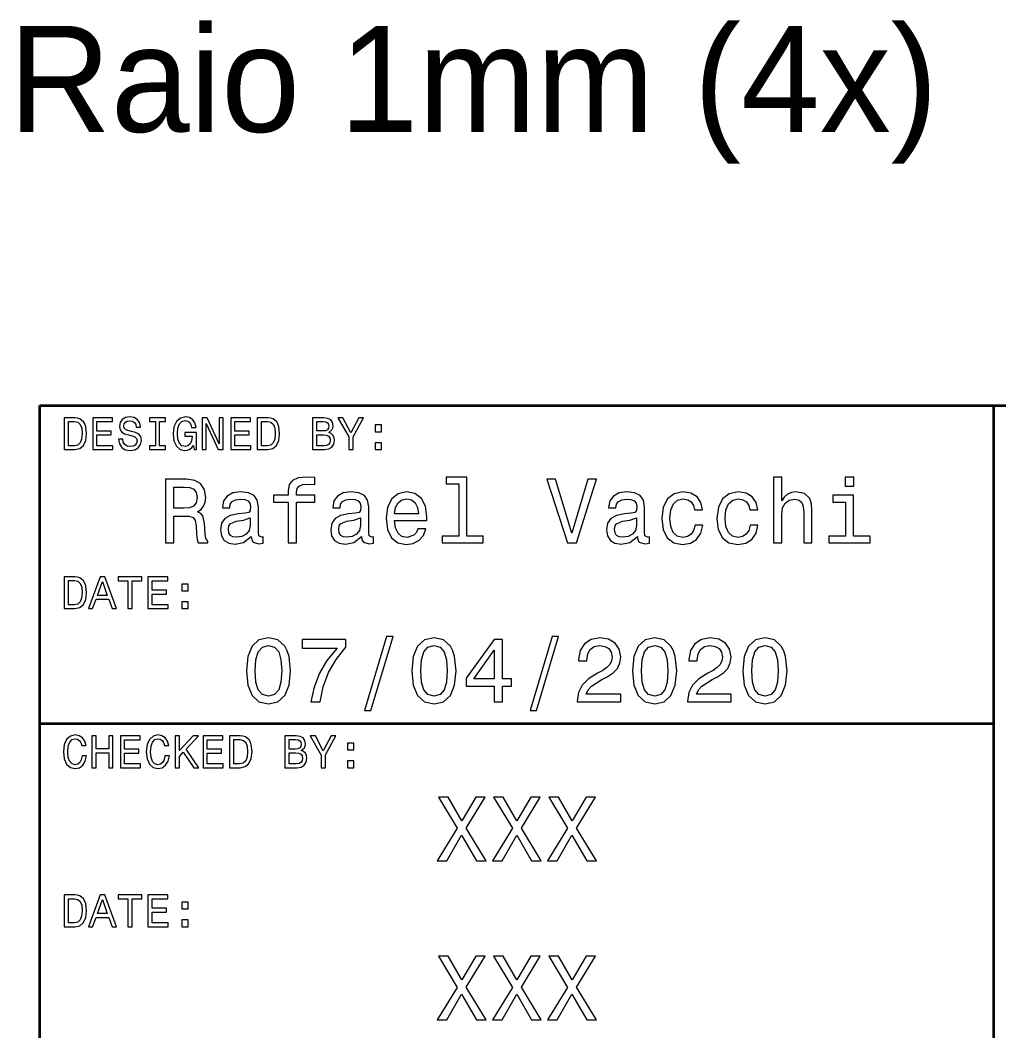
# Model space of a CAD drawing. Extents: x 0 to 1189, y 0 to 841.
# Drawn here: x 978.08 to 1024.24, y 50.51 to 98.17 of the extents above; entities that cross this region are included whole.
import ezdxf

# ---------------------------------------------------------------- set-up
doc = ezdxf.new("R2010")
doc.units = 0

msp = doc.modelspace()

# ---------------------------------------------------------------- linework, layer by layer
at = {"color": 7, "lineweight": 35}
for p, q in [((979, 20), (979, 80)), ((979, 80), (1169, 80)), ((1024, 24), (1024, 80)), ((979, 65), (1024, 65))]:
    msp.add_line(p, q, dxfattribs=at)
at = {"color": 7, "lineweight": 13}
for points in [[(980.648438, 79.418587), (980.149109, 79.418587), (980.149109, 77.918587), (980.648438, 77.918587), (980.884033, 77.966141), (981.059082, 78.110947), (981.167175, 78.346542), (981.206055, 78.668587), (981.171448, 78.997116), (981.128235, 79.126801), (981.067749, 79.230545), (980.892639, 79.371033), (980.778076, 79.405617)], [(980.633301, 79.239189), (980.797546, 79.206772), (980.909912, 79.107346), (980.976929, 78.930115), (980.998535, 78.668587), (980.974792, 78.415703), (980.907776, 78.238472), (980.793213, 78.132561), (980.633301, 78.097984), (980.350159, 78.097984), (980.350159, 79.239189)], [(981.497864, 77.918587), (982.448853, 77.918587), (982.448853, 78.100143), (981.696716, 78.100143), (981.696716, 78.60807), (982.366699, 78.60807), (982.366699, 78.78746), (981.696716, 78.78746), (981.696716, 79.23703), (982.43158, 79.23703), (982.43158, 79.418587), (981.497864, 79.418587)], [(982.911377, 78.413544), (982.714722, 78.413544), (982.757935, 78.184441), (982.865967, 78.015846), (983.03241, 77.914261), (983.257202, 77.877518), (983.479797, 77.912102), (983.64624, 78.007202), (983.752136, 78.156342), (983.791077, 78.353027), (983.758667, 78.530258), (983.667847, 78.644814), (983.520874, 78.720459), (983.324219, 78.776657), (983.15564, 78.817719), (983.04541, 78.865273), (982.982727, 78.934441), (982.963257, 79.042503), (982.982727, 79.139771), (983.038879, 79.213257), (983.125366, 79.26297), (983.244263, 79.280258), (983.365295, 79.258644), (983.460388, 79.200287), (983.523071, 79.103027), (983.553345, 78.971184), (983.75, 78.971184), (983.75, 78.975502), (983.715393, 79.178673), (983.613831, 79.329971), (983.453918, 79.425072), (983.237732, 79.457489), (983.043213, 79.425072), (982.891907, 79.33429), (982.794678, 79.193802), (982.760071, 79.012245), (982.788208, 78.850143), (982.8703, 78.739914), (983, 78.666428), (983.177246, 78.610229), (983.352295, 78.560516), (983.484131, 78.51297), (983.564148, 78.443802), (983.592224, 78.331413), (983.566284, 78.216858), (983.499268, 78.130402), (983.397705, 78.07637), (983.265869, 78.059074), (983.118896, 78.082855), (983.00647, 78.152016), (982.935181, 78.264404)], [(984.45459, 78.100143), (984.177979, 78.100143), (984.177979, 77.918587), (984.930115, 77.918587), (984.930115, 78.100143), (984.653442, 78.100143), (984.653442, 79.23703), (984.930115, 79.23703), (984.930115, 79.418587), (984.177979, 79.418587), (984.177979, 79.23703), (984.45459, 79.23703)], [(986.250732, 78.119598), (986.287476, 77.918587), (986.395508, 77.918587), (986.395508, 78.729103), (985.848694, 78.729103), (985.848694, 78.545387), (986.185852, 78.545387), (986.185852, 78.532417), (986.159912, 78.333572), (986.090759, 78.1866), (985.984863, 78.093658), (985.853027, 78.0634), (985.706055, 78.102303), (985.591492, 78.219017), (985.518005, 78.411385), (985.492065, 78.675072), (985.515869, 78.9366), (985.589355, 79.12896), (985.706055, 79.245674), (985.863831, 79.286743), (985.971924, 79.265129), (986.060547, 79.204613), (986.125366, 79.103027), (986.162109, 78.966858), (986.376099, 78.966858), (986.319885, 79.174347), (986.213989, 79.329971), (986.064819, 79.425072), (985.876831, 79.459656), (985.630432, 79.405617), (985.444519, 79.247841), (985.325623, 78.999275), (985.284607, 78.668587), (985.325623, 78.335732), (985.444519, 78.087173), (985.619568, 77.92939), (985.840088, 77.877518), (985.963257, 77.894814), (986.073486, 77.938042), (986.168579, 78.013687)], [(986.663574, 77.918587), (986.842957, 77.918587), (986.842957, 79.148415), (987.417847, 77.918587), (987.649109, 77.918587), (987.649109, 79.418587), (987.46759, 79.418587), (987.46759, 78.188759), (986.899109, 79.418587), (986.663574, 79.418587)], [(988.003601, 77.918587), (988.95459, 77.918587), (988.95459, 78.100143), (988.202454, 78.100143), (988.202454, 78.60807), (988.872498, 78.60807), (988.872498, 78.78746), (988.202454, 78.78746), (988.202454, 79.23703), (988.937317, 79.23703), (988.937317, 79.418587), (988.003601, 79.418587)], [(989.75647, 79.418587), (989.257202, 79.418587), (989.257202, 77.918587), (989.75647, 77.918587), (989.992065, 77.966141), (990.167175, 78.110947), (990.275208, 78.346542), (990.314148, 78.668587), (990.279541, 78.997116), (990.236328, 79.126801), (990.175781, 79.230545), (990.000732, 79.371033), (989.886169, 79.405617)], [(989.741333, 79.239189), (989.90564, 79.206772), (990.018005, 79.107346), (990.085022, 78.930115), (990.106628, 78.668587), (990.082825, 78.415703), (990.015869, 78.238472), (989.901306, 78.132561), (989.741333, 78.097984), (989.458191, 78.097984), (989.458191, 79.239189)], [(992.631104, 78.729103), (992.78241, 78.854469), (992.82135, 78.938759), (992.83429, 79.042503), (992.806213, 79.204613), (992.721924, 79.321327), (992.585754, 79.392647), (992.395508, 79.418587), (991.861694, 79.418587), (991.861694, 77.918587), (992.425781, 77.918587), (992.626831, 77.948845), (992.77594, 78.03746), (992.868896, 78.177956), (992.901306, 78.368156), (992.881836, 78.495674), (992.829956, 78.601585), (992.745667, 78.67939)], [(992.354492, 78.796112), (992.060547, 78.796112), (992.060547, 79.239189), (992.371765, 79.239189), (992.488464, 79.226227), (992.570618, 79.187317), (992.6203, 79.120316), (992.637634, 79.020889), (992.618164, 78.921471), (992.566284, 78.852303), (992.477661, 78.809074)], [(993.774475, 77.918587), (993.774475, 78.525932), (994.267273, 79.420746), (994.04248, 79.420746), (993.672913, 78.709656), (993.299011, 79.420746), (993.059082, 79.420746), (993.573486, 78.51297), (993.573486, 77.918587)], [(994.814148, 78.757202), (995.112366, 78.757202), (995.112366, 79.079247), (994.814148, 79.079247)], [(992.402039, 78.097984), (992.060547, 78.097984), (992.060547, 78.614555), (992.382568, 78.614555), (992.518738, 78.599426), (992.615967, 78.554031), (992.674377, 78.476227), (992.693787, 78.363831), (992.674377, 78.244957), (992.6203, 78.162827), (992.529541, 78.113113)], [(994.814148, 77.918587), (995.112366, 77.918587), (995.112366, 78.240631), (994.814148, 78.240631)], [(984.92218, 73.520172), (985.324219, 73.520172), (985.324219, 74.786743), (985.734863, 74.786743), (986.037476, 74.773773), (986.227661, 74.713257), (986.331421, 74.570602), (986.374634, 74.315559), (986.39624, 73.926514), (986.42218, 73.671471), (986.47406, 73.520172), (986.927979, 73.520172), (986.927979, 73.602303), (986.828552, 73.723343), (986.793945, 73.948128), (986.763672, 74.432274), (986.690186, 74.791069), (986.590759, 74.903458), (986.435181, 74.985588), (986.608093, 75.093658), (986.729126, 75.244957), (986.806946, 75.435158), (986.832886, 75.664261), (986.772339, 76.027374), (986.599426, 76.299713), (986.314148, 76.463974), (985.92511, 76.520172), (984.92218, 76.520172)], [(990.723328, 75.439484), (990.723328, 73.520172), (991.10376, 73.520172), (991.10376, 75.439484), (991.968323, 75.439484), (991.968323, 75.763687), (991.10376, 75.763687), (991.10376, 75.906342), (991.134033, 76.079247), (991.233459, 76.195969), (991.402039, 76.265129), (991.644104, 76.291069), (991.968323, 76.273773), (991.968323, 76.602303), (991.557617, 76.623917), (991.185913, 76.585014), (990.926514, 76.4683), (990.770874, 76.265129), (990.723328, 75.975502), (990.723328, 75.763687), (990.027405, 75.763687), (990.027405, 75.439484)], [(998.759399, 76.304031), (998.759399, 73.840057), (997.976929, 73.840057), (997.976929, 73.520172), (999.917847, 73.520172), (999.917847, 73.840057), (999.139771, 73.840057), (999.139771, 76.623917), (998.162842, 76.623917), (998.162842, 76.304031)], [(1004.854492, 76.524498), (1004.102295, 73.969742), (1003.328552, 76.524498), (1002.917847, 76.524498), (1003.886169, 73.520172), (1004.318481, 73.520172), (1005.265137, 76.524498)], [(1013.616699, 73.520172), (1013.997131, 73.520172), (1013.997131, 74.860229), (1014.036011, 75.167145), (1014.161377, 75.39193), (1014.355896, 75.530258), (1014.615295, 75.58213), (1014.822754, 75.538902), (1014.952454, 75.422188), (1015.017334, 75.227661), (1015.03894, 74.9683), (1015.03894, 73.520172), (1015.419312, 73.520172), (1015.419312, 75.046112), (1015.402039, 75.353027), (1015.324219, 75.60807), (1015.069153, 75.841499), (1014.671509, 75.92363), (1014.455322, 75.893372), (1014.26947, 75.811241), (1014.113831, 75.681557), (1013.997131, 75.504318), (1013.997131, 76.623917), (1013.616699, 76.623917)], [(1017.394836, 76.623917), (1016.992798, 76.623917), (1016.992798, 76.191643), (1017.394836, 76.191643)], [(985.812683, 76.15274), (986.076355, 76.126801), (986.262268, 76.04467), (986.378967, 75.893372), (986.417847, 75.655617), (986.374634, 75.4049), (986.257935, 75.253601), (986.059082, 75.175789), (985.786743, 75.154175), (985.324219, 75.154175), (985.324219, 76.15274)], [(988.972656, 73.822769), (988.972656, 73.809799), (988.994263, 73.662827), (989.059082, 73.559074), (989.331421, 73.476944), (989.543213, 73.511528), (989.543213, 73.805473), (989.452454, 73.792503), (989.331421, 73.848701), (989.309814, 74.021614), (989.309814, 75.223343), (989.257935, 75.530258), (989.106628, 75.746399), (988.842957, 75.876083), (988.471191, 75.92363), (988.108093, 75.871758), (987.840088, 75.724785), (987.671448, 75.495674), (987.615295, 75.193085), (987.615295, 75.167145), (987.956787, 75.167145), (987.987061, 75.348701), (988.082153, 75.478386), (988.237732, 75.556198), (988.458191, 75.586456), (988.670044, 75.564842), (988.82135, 75.5), (988.912109, 75.387604), (988.942383, 75.231987), (988.92511, 75.05043), (988.855896, 74.959656), (988.682983, 74.916428), (988.358826, 74.881844), (987.987061, 74.804031), (987.723328, 74.665703), (987.567749, 74.44957), (987.520203, 74.129684), (987.563416, 73.844383), (987.697388, 73.632561), (987.913574, 73.498558), (988.211853, 73.451012), (988.613831, 73.541786)], [(994.177246, 73.822769), (994.177246, 73.809799), (994.198853, 73.662827), (994.263672, 73.559074), (994.536011, 73.476944), (994.747864, 73.511528), (994.747864, 73.805473), (994.657043, 73.792503), (994.536011, 73.848701), (994.514404, 74.021614), (994.514404, 75.223343), (994.462524, 75.530258), (994.311218, 75.746399), (994.047546, 75.876083), (993.675781, 75.92363), (993.312683, 75.871758), (993.044678, 75.724785), (992.876099, 75.495674), (992.819885, 75.193085), (992.819885, 75.167145), (993.161377, 75.167145), (993.19165, 75.348701), (993.286743, 75.478386), (993.442383, 75.556198), (993.662842, 75.586456), (993.874634, 75.564842), (994.02594, 75.5), (994.116699, 75.387604), (994.146973, 75.231987), (994.1297, 75.05043), (994.060547, 74.959656), (993.887634, 74.916428), (993.563416, 74.881844), (993.19165, 74.804031), (992.927979, 74.665703), (992.772339, 74.44957), (992.724792, 74.129684), (992.768005, 73.844383), (992.902039, 73.632561), (993.118164, 73.498558), (993.416443, 73.451012), (993.818481, 73.541786)], [(995.733459, 74.570602), (997.255066, 74.570602), (997.259399, 74.747841), (997.190186, 75.244957), (997, 75.616714), (996.697388, 75.841499), (996.29541, 75.92363), (995.902039, 75.837173), (995.599426, 75.5951), (995.404907, 75.201729), (995.335754, 74.682999), (995.400574, 74.151299), (995.595093, 73.762245), (995.893372, 73.520172), (996.28241, 73.438042), (996.619629, 73.494232), (996.89624, 73.641212), (997.099426, 73.874641), (997.216125, 74.185875), (996.840088, 74.185875), (996.762268, 74.01297), (996.649841, 73.883286), (996.329956, 73.779541), (996.083557, 73.827087), (995.897705, 73.978386), (995.776672, 74.224785), (995.733459, 74.557632)], [(1007.188782, 73.822769), (1007.188782, 73.809799), (1007.210388, 73.662827), (1007.275208, 73.559074), (1007.547546, 73.476944), (1007.759399, 73.511528), (1007.759399, 73.805473), (1007.668579, 73.792503), (1007.547546, 73.848701), (1007.52594, 74.021614), (1007.52594, 75.223343), (1007.47406, 75.530258), (1007.322754, 75.746399), (1007.059082, 75.876083), (1006.687317, 75.92363), (1006.324219, 75.871758), (1006.056213, 75.724785), (1005.887634, 75.495674), (1005.831421, 75.193085), (1005.831421, 75.167145), (1006.172913, 75.167145), (1006.203186, 75.348701), (1006.298279, 75.478386), (1006.453918, 75.556198), (1006.674377, 75.586456), (1006.886169, 75.564842), (1007.037476, 75.5), (1007.128235, 75.387604), (1007.158508, 75.231987), (1007.141235, 75.05043), (1007.072083, 74.959656), (1006.89917, 74.916428), (1006.574951, 74.881844), (1006.203186, 74.804031), (1005.939514, 74.665703), (1005.783875, 74.44957), (1005.736328, 74.129684), (1005.779541, 73.844383), (1005.913574, 73.632561), (1006.1297, 73.498558), (1006.427979, 73.451012), (1006.829956, 73.541786)], [(1009.890503, 75.072044), (1010.266602, 75.072044), (1010.188782, 75.41787), (1010.002869, 75.690201), (1009.713257, 75.858788), (1009.337158, 75.92363), (1008.92218, 75.837173), (1008.606628, 75.5951), (1008.407776, 75.201729), (1008.338623, 74.674355), (1008.403442, 74.151299), (1008.598022, 73.762245), (1008.904907, 73.520172), (1009.324219, 73.438042), (1009.695984, 73.502884), (1009.985596, 73.684441), (1010.184448, 73.969742), (1010.270874, 74.350143), (1009.907776, 74.350143), (1009.842957, 74.10807), (1009.721924, 73.926514), (1009.549011, 73.814117), (1009.337158, 73.779541), (1009.073486, 73.835732), (1008.883301, 74.008644), (1008.766602, 74.289627), (1008.727661, 74.687317), (1008.766602, 75.07637), (1008.887634, 75.357346), (1009.082153, 75.530258), (1009.337158, 75.590775), (1009.561951, 75.551872), (1009.73053, 75.452446), (1009.842957, 75.288185)], [(1012.492798, 75.072044), (1012.868896, 75.072044), (1012.791077, 75.41787), (1012.605225, 75.690201), (1012.315552, 75.858788), (1011.939514, 75.92363), (1011.524536, 75.837173), (1011.208923, 75.5951), (1011.010071, 75.201729), (1010.940918, 74.674355), (1011.005798, 74.151299), (1011.200317, 73.762245), (1011.507202, 73.520172), (1011.926514, 73.438042), (1012.298279, 73.502884), (1012.587891, 73.684441), (1012.786743, 73.969742), (1012.87323, 74.350143), (1012.510071, 74.350143), (1012.445251, 74.10807), (1012.324219, 73.926514), (1012.151306, 73.814117), (1011.939514, 73.779541), (1011.675781, 73.835732), (1011.485596, 74.008644), (1011.368896, 74.289627), (1011.329956, 74.687317), (1011.368896, 75.07637), (1011.489929, 75.357346), (1011.684448, 75.530258), (1011.939514, 75.590775), (1012.164307, 75.551872), (1012.332886, 75.452446), (1012.445251, 75.288185)], [(995.733459, 74.890488), (995.781006, 75.188759), (995.897705, 75.409218), (996.074951, 75.543228), (996.30835, 75.590775), (996.537476, 75.543228), (996.714722, 75.409218), (996.822754, 75.188759), (996.861694, 74.890488)], [(1017.381836, 73.840057), (1017.381836, 75.763687), (1016.404907, 75.763687), (1016.404907, 75.439484), (1017.001465, 75.439484), (1017.001465, 73.840057), (1016.223328, 73.840057), (1016.223328, 73.520172), (1018.168579, 73.520172), (1018.168579, 73.840057)], [(988.929382, 74.332855), (988.877502, 74.10807), (988.739197, 73.935158), (988.531738, 73.822769), (988.276672, 73.783859), (988.112427, 73.805473), (987.995667, 73.874641), (987.92218, 73.995674), (987.900574, 74.164261), (987.917847, 74.315559), (987.987061, 74.42363), (988.263672, 74.54467), (988.613831, 74.596542), (988.929382, 74.700287)], [(994.134033, 74.332855), (994.082153, 74.10807), (993.943787, 73.935158), (993.736328, 73.822769), (993.481262, 73.783859), (993.317017, 73.805473), (993.200317, 73.874641), (993.126831, 73.995674), (993.105225, 74.164261), (993.122498, 74.315559), (993.19165, 74.42363), (993.468323, 74.54467), (993.818481, 74.596542), (994.134033, 74.700287)], [(1007.145569, 74.332855), (1007.093689, 74.10807), (1006.955322, 73.935158), (1006.747864, 73.822769), (1006.492798, 73.783859), (1006.328552, 73.805473), (1006.211853, 73.874641), (1006.138367, 73.995674), (1006.116699, 74.164261), (1006.134033, 74.315559), (1006.203186, 74.42363), (1006.479858, 74.54467), (1006.829956, 74.596542), (1007.145569, 74.700287)], [(980.648438, 71.918587), (980.149109, 71.918587), (980.149109, 70.418587), (980.648438, 70.418587), (980.884033, 70.466141), (981.059082, 70.610947), (981.167175, 70.846542), (981.206055, 71.168587), (981.171448, 71.497116), (981.128235, 71.626801), (981.067749, 71.730545), (980.892639, 71.871033), (980.778076, 71.905617)], [(980.633301, 71.739189), (980.797546, 71.706772), (980.909912, 71.607346), (980.976929, 71.430115), (980.998535, 71.168587), (980.974792, 70.915703), (980.907776, 70.738472), (980.793213, 70.632561), (980.633301, 70.597984), (980.350159, 70.597984), (980.350159, 71.739189)], [(981.294678, 70.418587), (981.49353, 70.418587), (981.651306, 70.859512), (982.25, 70.859512), (982.407776, 70.418587), (982.610962, 70.418587), (982.061951, 71.920746), (981.841492, 71.920746)], [(981.720459, 71.043228), (981.951721, 71.704613), (982.182983, 71.043228)], [(983.153442, 70.418587), (983.352295, 70.418587), (983.352295, 71.73703), (983.806213, 71.73703), (983.806213, 71.918587), (982.697388, 71.918587), (982.697388, 71.73703), (983.153442, 71.73703)], [(984.100159, 70.418587), (985.051147, 70.418587), (985.051147, 70.600143), (984.299011, 70.600143), (984.299011, 71.10807), (984.968994, 71.10807), (984.968994, 71.28746), (984.299011, 71.28746), (984.299011, 71.73703), (985.033875, 71.73703), (985.033875, 71.918587), (984.100159, 71.918587)], [(985.706055, 71.257202), (986.004333, 71.257202), (986.004333, 71.579247), (985.706055, 71.579247)], [(985.706055, 70.418587), (986.004333, 70.418587), (986.004333, 70.740631), (985.706055, 70.740631)], [(988.747803, 67.485588), (988.812683, 66.806915), (989.015869, 66.322769), (989.340027, 66.028816), (989.789612, 65.933716), (990.234863, 66.028816), (990.559082, 66.322769), (990.757935, 66.806915), (990.827087, 67.485588), (990.757935, 68.159943), (990.675781, 68.427956), (990.559082, 68.648415), (990.234863, 68.94236), (989.789612, 69.041786), (989.340027, 68.94236), (989.015869, 68.644089), (988.812683, 68.159943)], [(989.162842, 67.485588), (989.197388, 68.008644), (989.305481, 68.384727), (989.5, 68.605186), (989.789612, 68.682999), (990.07489, 68.605186), (990.26947, 68.384727), (990.377502, 68.008644), (990.412109, 67.485588), (990.377502, 66.958214), (990.26947, 66.58213), (990.07489, 66.361671), (989.789612, 66.288185), (989.5, 66.361671), (989.305481, 66.58213), (989.197388, 66.958214)], [(991.791077, 66.020172), (992.227661, 66.020172), (992.3703, 66.733429), (992.621033, 67.399132), (992.975525, 68.017288), (993.438049, 68.596542), (993.438049, 68.95533), (991.380371, 68.95533), (991.380371, 68.561958), (993.023071, 68.561958), (992.547546, 67.978386), (992.188782, 67.368874), (991.938049, 66.720459)], [(994.319885, 65.618156), (994.618164, 65.618156), (995.664246, 69.102303), (995.361694, 69.102303)], [(996.554749, 67.485588), (996.619568, 66.806915), (996.822754, 66.322769), (997.146973, 66.028816), (997.596558, 65.933716), (998.041809, 66.028816), (998.365967, 66.322769), (998.564819, 66.806915), (998.633972, 67.485588), (998.564819, 68.159943), (998.482727, 68.427956), (998.365967, 68.648415), (998.041809, 68.94236), (997.596558, 69.041786), (997.146973, 68.94236), (996.822754, 68.644089), (996.619568, 68.159943)], [(996.969727, 67.485588), (997.004333, 68.008644), (997.112366, 68.384727), (997.306885, 68.605186), (997.596558, 68.682999), (997.881836, 68.605186), (998.076355, 68.384727), (998.184448, 68.008644), (998.218994, 67.485588), (998.184448, 66.958214), (998.076355, 66.58213), (997.881836, 66.361671), (997.596558, 66.288185), (997.306885, 66.361671), (997.112366, 66.58213), (997.004333, 66.958214)], [(1000.436584, 66.020172), (1000.825623, 66.020172), (1000.825623, 66.763687), (1001.253601, 66.763687), (1001.253601, 67.109512), (1000.825623, 67.109512), (1000.825623, 68.95533), (1000.432251, 68.95533), (999.118164, 67.144089), (999.118164, 66.763687), (1000.436584, 66.763687)], [(1002.12677, 65.618156), (1002.425049, 65.618156), (1003.471191, 69.102303), (1003.168579, 69.102303)], [(1004.348694, 66.020172), (1006.410645, 66.020172), (1006.410645, 66.39193), (1004.780945, 66.39193), (1004.871765, 66.5951), (1005.027344, 66.763687), (1005.507202, 67.070602), (1005.762268, 67.200287), (1006.047546, 67.386169), (1006.250732, 67.602303), (1006.367432, 67.857346), (1006.410645, 68.146973), (1006.337158, 68.510086), (1006.133972, 68.795387), (1005.822754, 68.976944), (1005.420715, 69.041786), (1005.005737, 68.9683), (1004.690186, 68.765129), (1004.487, 68.440918), (1004.417847, 68.01297), (1004.417847, 67.952446), (1004.811218, 67.952446), (1004.811218, 67.98703), (1004.850159, 68.280975), (1004.966858, 68.497116), (1005.15271, 68.635445), (1005.399109, 68.682999), (1005.649841, 68.639771), (1005.835754, 68.5317), (1005.956787, 68.363113), (1006, 68.151299), (1005.969727, 67.952446), (1005.887573, 67.783859), (1005.749268, 67.636887), (1005.559082, 67.507202), (1005.304016, 67.368874), (1004.880371, 67.100861), (1004.582153, 66.815559), (1004.404907, 66.469742), (1004.348694, 66.033142)], [(1006.963989, 67.485588), (1007.028809, 66.806915), (1007.231995, 66.322769), (1007.556213, 66.028816), (1008.005737, 65.933716), (1008.450989, 66.028816), (1008.775208, 66.322769), (1008.97406, 66.806915), (1009.043213, 67.485588), (1008.97406, 68.159943), (1008.891907, 68.427956), (1008.775208, 68.648415), (1008.450989, 68.94236), (1008.005737, 69.041786), (1007.556213, 68.94236), (1007.231995, 68.644089), (1007.028809, 68.159943)], [(1007.378967, 67.485588), (1007.413513, 68.008644), (1007.521606, 68.384727), (1007.716125, 68.605186), (1008.005737, 68.682999), (1008.291077, 68.605186), (1008.485596, 68.384727), (1008.593628, 68.008644), (1008.628235, 67.485588), (1008.593628, 66.958214), (1008.485596, 66.58213), (1008.291077, 66.361671), (1008.005737, 66.288185), (1007.716125, 66.361671), (1007.521606, 66.58213), (1007.413513, 66.958214)], [(1009.553284, 66.020172), (1011.615295, 66.020172), (1011.615295, 66.39193), (1009.985596, 66.39193), (1010.076355, 66.5951), (1010.231995, 66.763687), (1010.711792, 67.070602), (1010.966858, 67.200287), (1011.252136, 67.386169), (1011.455322, 67.602303), (1011.572021, 67.857346), (1011.615295, 68.146973), (1011.541809, 68.510086), (1011.338623, 68.795387), (1011.027344, 68.976944), (1010.625366, 69.041786), (1010.210388, 68.9683), (1009.894775, 68.765129), (1009.69165, 68.440918), (1009.622498, 68.01297), (1009.622498, 67.952446), (1010.015869, 67.952446), (1010.015869, 67.98703), (1010.054749, 68.280975), (1010.171448, 68.497116), (1010.357361, 68.635445), (1010.60376, 68.682999), (1010.854431, 68.639771), (1011.040344, 68.5317), (1011.161377, 68.363113), (1011.20459, 68.151299), (1011.174316, 67.952446), (1011.092224, 67.783859), (1010.953857, 67.636887), (1010.763672, 67.507202), (1010.508667, 67.368874), (1010.085022, 67.100861), (1009.786743, 66.815559), (1009.609497, 66.469742), (1009.553284, 66.033142)], [(1012.168579, 67.485588), (1012.233398, 66.806915), (1012.436584, 66.322769), (1012.760803, 66.028816), (1013.210388, 65.933716), (1013.65564, 66.028816), (1013.979797, 66.322769), (1014.17865, 66.806915), (1014.247803, 67.485588), (1014.17865, 68.159943), (1014.096558, 68.427956), (1013.979797, 68.648415), (1013.65564, 68.94236), (1013.210388, 69.041786), (1012.760803, 68.94236), (1012.436584, 68.644089), (1012.233398, 68.159943)], [(1012.583557, 67.485588), (1012.618164, 68.008644), (1012.726196, 68.384727), (1012.920715, 68.605186), (1013.210388, 68.682999), (1013.495667, 68.605186), (1013.690186, 68.384727), (1013.798279, 68.008644), (1013.832825, 67.485588), (1013.798279, 66.958214), (1013.690186, 66.58213), (1013.495667, 66.361671), (1013.210388, 66.288185), (1012.920715, 66.361671), (1012.726196, 66.58213), (1012.618164, 66.958214)], [(999.481262, 67.109512), (1000.436584, 68.453888), (1000.436584, 67.109512)], [(981.000732, 63.476223), (980.95752, 63.294666), (980.886169, 63.164986), (980.786743, 63.085014), (980.670044, 63.059078), (980.529541, 63.09798), (980.419312, 63.214695), (980.345825, 63.4049), (980.322021, 63.668587), (980.345825, 63.930115), (980.417175, 64.122475), (980.527405, 64.239189), (980.670044, 64.280258), (980.773804, 64.258644), (980.862366, 64.198128), (980.93158, 64.100861), (980.979126, 63.966858), (981.184448, 63.966858), (981.119568, 64.172188), (981.007202, 64.327812), (980.85376, 64.425072), (980.670044, 64.459656), (980.440918, 64.405617), (980.265869, 64.254318), (980.153442, 64.00576), (980.114563, 63.668587), (980.153442, 63.331409), (980.265869, 63.082851), (980.440918, 62.929394), (980.670044, 62.877522), (980.871033, 62.918587), (981.033142, 63.033138), (981.147705, 63.22118), (981.208191, 63.476223)], [(981.450317, 62.918587), (981.651306, 62.918587), (981.651306, 63.623199), (982.252136, 63.623199), (982.252136, 62.918587), (982.450989, 62.918587), (982.450989, 64.418587), (982.252136, 64.418587), (982.252136, 63.806915), (981.651306, 63.806915), (981.651306, 64.418587), (981.450317, 64.418587)], [(982.799011, 62.918587), (983.75, 62.918587), (983.75, 63.100143), (982.997864, 63.100143), (982.997864, 63.608067), (983.667847, 63.608067), (983.667847, 63.787464), (982.997864, 63.787464), (982.997864, 64.23703), (983.732727, 64.23703), (983.732727, 64.418587), (982.799011, 64.418587)], [(984.904175, 63.476223), (984.860962, 63.294666), (984.789612, 63.164986), (984.690186, 63.085014), (984.573486, 63.059078), (984.432983, 63.09798), (984.322754, 63.214695), (984.249268, 63.4049), (984.225525, 63.668587), (984.249268, 63.930115), (984.320618, 64.122475), (984.430847, 64.239189), (984.573486, 64.280258), (984.677246, 64.258644), (984.765869, 64.198128), (984.835022, 64.100861), (984.882568, 63.966858), (985.087891, 63.966858), (985.023071, 64.172188), (984.910645, 64.327812), (984.757202, 64.425072), (984.573486, 64.459656), (984.34436, 64.405617), (984.169312, 64.254318), (984.056946, 64.00576), (984.018005, 63.668587), (984.056946, 63.331409), (984.169312, 63.082851), (984.34436, 62.929394), (984.573486, 62.877522), (984.774475, 62.918587), (984.936584, 63.033138), (985.051147, 63.22118), (985.111694, 63.476223)], [(985.386169, 62.918587), (985.585022, 62.918587), (985.585022, 63.45245), (985.762268, 63.642651), (986.265869, 62.918587), (986.507935, 62.918587), (985.90271, 63.787464), (986.490662, 64.418587), (986.226929, 64.418587), (985.585022, 63.724781), (985.585022, 64.418587), (985.386169, 64.418587)], [(986.702454, 62.918587), (987.653442, 62.918587), (987.653442, 63.100143), (986.901306, 63.100143), (986.901306, 63.608067), (987.57135, 63.608067), (987.57135, 63.787464), (986.901306, 63.787464), (986.901306, 64.23703), (987.636169, 64.23703), (987.636169, 64.418587), (986.702454, 64.418587)], [(988.455322, 64.418587), (987.956055, 64.418587), (987.956055, 62.918587), (988.455322, 62.918587), (988.690918, 62.966137), (988.865967, 63.11095), (988.97406, 63.346542), (989.012939, 63.668587), (988.978394, 63.997116), (988.935181, 64.126801), (988.874634, 64.230545), (988.699585, 64.371033), (988.585022, 64.405617)], [(991.329956, 63.729107), (991.481262, 63.854465), (991.520203, 63.938759), (991.533142, 64.042503), (991.505066, 64.204613), (991.420776, 64.321327), (991.284607, 64.392647), (991.09436, 64.418587), (990.560547, 64.418587), (990.560547, 62.918587), (991.124634, 62.918587), (991.325623, 62.948845), (991.474792, 63.037464), (991.567749, 63.177952), (991.600159, 63.368153), (991.580688, 63.495678), (991.528809, 63.601585), (991.444519, 63.679394)], [(992.473328, 62.918587), (992.473328, 63.525936), (992.966125, 64.420746), (992.741333, 64.420746), (992.371765, 63.709652), (991.997864, 64.420746), (991.757935, 64.420746), (992.272339, 63.512966), (992.272339, 62.918587)], [(988.440186, 64.239189), (988.604492, 64.206772), (988.716858, 64.107346), (988.783875, 63.930115), (988.805481, 63.668587), (988.781677, 63.415707), (988.714722, 63.238472), (988.600159, 63.132565), (988.440186, 63.09798), (988.157043, 63.09798), (988.157043, 64.239189)], [(991.053345, 63.796108), (990.759338, 63.796108), (990.759338, 64.239189), (991.070618, 64.239189), (991.187317, 64.226227), (991.26947, 64.187317), (991.319153, 64.120316), (991.336426, 64.020889), (991.317017, 63.921467), (991.265137, 63.852303), (991.176514, 63.809078)], [(993.512939, 63.757202), (993.811218, 63.757202), (993.811218, 64.079247), (993.512939, 64.079247)], [(991.100891, 63.09798), (990.759338, 63.09798), (990.759338, 63.614552), (991.081421, 63.614552), (991.21759, 63.599422), (991.314819, 63.554035), (991.373169, 63.476223), (991.392639, 63.363831), (991.373169, 63.244957), (991.319153, 63.162823), (991.228394, 63.11311)], [(993.512939, 62.918587), (993.811218, 62.918587), (993.811218, 63.240631), (993.512939, 63.240631)], [(997.752197, 58.520172), (998.206055, 58.520172), (998.893372, 59.734871), (999.593689, 58.520172), (1000.05188, 58.520172), (999.113831, 60.0634), (1000.004333, 61.524494), (999.567749, 61.524494), (998.906372, 60.413544), (998.257935, 61.524494), (997.804077, 61.524494), (998.690247, 60.059078)], [(1000.354492, 58.520172), (1000.80835, 58.520172), (1001.495667, 59.734871), (1002.195984, 58.520172), (1002.654175, 58.520172), (1001.716125, 60.0634), (1002.606628, 61.524494), (1002.170044, 61.524494), (1001.508667, 60.413544), (1000.860229, 61.524494), (1000.406372, 61.524494), (1001.292542, 60.059078)], [(1002.956787, 58.520172), (1003.410706, 58.520172), (1004.098022, 59.734871), (1004.798279, 58.520172), (1005.25647, 58.520172), (1004.318481, 60.0634), (1005.208923, 61.524494), (1004.772339, 61.524494), (1004.110962, 60.413544), (1003.462524, 61.524494), (1003.008667, 61.524494), (1003.894836, 60.059078)], [(980.648438, 56.918587), (980.149109, 56.918587), (980.149109, 55.418587), (980.648438, 55.418587), (980.884033, 55.466137), (981.059082, 55.61095), (981.167175, 55.846542), (981.206055, 56.168587), (981.171448, 56.497116), (981.128235, 56.626801), (981.067749, 56.730545), (980.892639, 56.871037), (980.778076, 56.905617)], [(980.633301, 56.739193), (980.797546, 56.706772), (980.909912, 56.607349), (980.976929, 56.430115), (980.998535, 56.168587), (980.974792, 55.915707), (980.907776, 55.738472), (980.793213, 55.632565), (980.633301, 55.59798), (980.350159, 55.59798), (980.350159, 56.739193)], [(981.294678, 55.418587), (981.49353, 55.418587), (981.651306, 55.859509), (982.25, 55.859509), (982.407776, 55.418587), (982.610962, 55.418587), (982.061951, 56.92075), (981.841492, 56.92075)], [(983.153442, 55.418587), (983.352295, 55.418587), (983.352295, 56.73703), (983.806213, 56.73703), (983.806213, 56.918587), (982.697388, 56.918587), (982.697388, 56.73703), (983.153442, 56.73703)], [(984.100159, 55.418587), (985.051147, 55.418587), (985.051147, 55.600143), (984.299011, 55.600143), (984.299011, 56.108067), (984.968994, 56.108067), (984.968994, 56.287464), (984.299011, 56.287464), (984.299011, 56.73703), (985.033875, 56.73703), (985.033875, 56.918587), (984.100159, 56.918587)], [(981.720459, 56.043228), (981.951721, 56.704609), (982.182983, 56.043228)], [(985.706055, 56.257202), (986.004333, 56.257202), (986.004333, 56.57925), (985.706055, 56.57925)], [(985.706055, 55.418587), (986.004333, 55.418587), (986.004333, 55.740631), (985.706055, 55.740631)], [(997.752197, 51.020172), (998.206055, 51.020172), (998.893372, 52.234871), (999.593689, 51.020172), (1000.05188, 51.020172), (999.113831, 52.5634), (1000.004333, 54.024494), (999.567749, 54.024494), (998.906372, 52.913544), (998.257935, 54.024494), (997.804077, 54.024494), (998.690247, 52.559078)], [(1000.354492, 51.020172), (1000.80835, 51.020172), (1001.495667, 52.234871), (1002.195984, 51.020172), (1002.654175, 51.020172), (1001.716125, 52.5634), (1002.606628, 54.024494), (1002.170044, 54.024494), (1001.508667, 52.913544), (1000.860229, 54.024494), (1000.406372, 54.024494), (1001.292542, 52.559078)], [(1002.956787, 51.020172), (1003.410706, 51.020172), (1004.098022, 52.234871), (1004.798279, 51.020172), (1005.25647, 51.020172), (1004.318481, 52.5634), (1005.208923, 54.024494), (1004.772339, 54.024494), (1004.110962, 52.913544), (1003.462524, 54.024494), (1003.008667, 54.024494), (1003.894836, 52.559078)]]:
    msp.add_lwpolyline(points, close=True, dxfattribs=at)

# ---------------------------------------------------------------- texts
at = {"insert": (977.527146, 97.901843), "char_height": 5, "attachment_point": 1}
msp.add_mtext_dynamic_manual_height_columns('Raio 1mm (4x)', width=59.61465291, gutter_width=1, heights=[0], dxfattribs=at)

doc.saveas('drawing.dxf')
